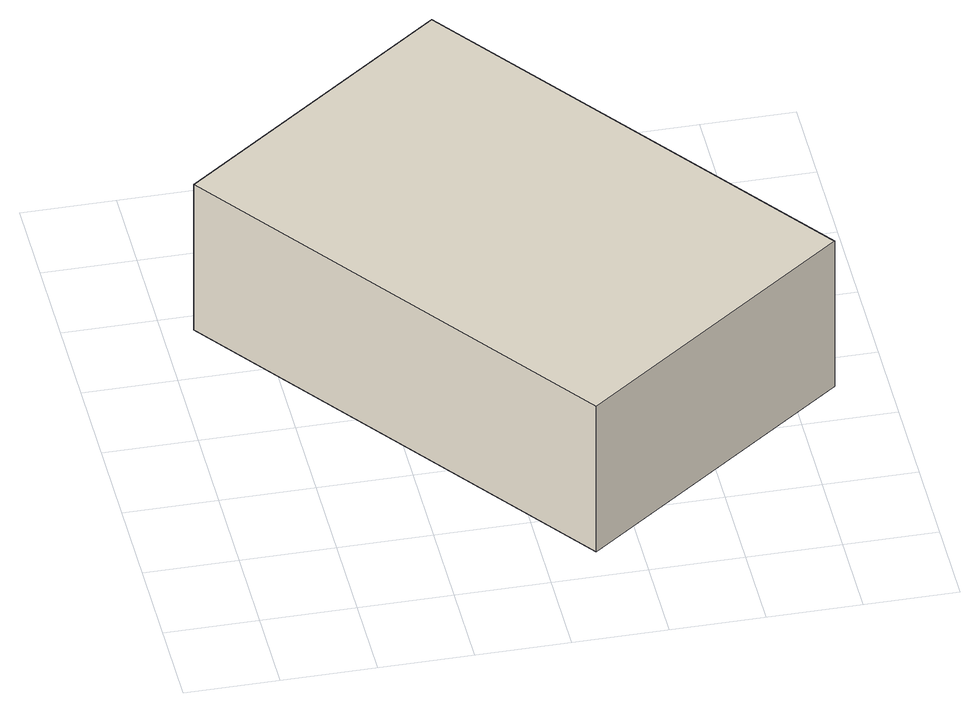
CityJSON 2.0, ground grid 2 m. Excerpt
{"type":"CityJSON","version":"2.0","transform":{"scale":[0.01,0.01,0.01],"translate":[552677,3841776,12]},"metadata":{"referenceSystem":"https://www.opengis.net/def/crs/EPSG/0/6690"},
"CityObjects":{
"building1":{"type":"Building","attributes":{"計測周辺長":35.14,"1/2500図郭":21,"区名":"鶴見区","町丁目名称":"緑地公園","街区番号":2,"class":"3001","usage":"454","measuredHeight":3.7,"storeysAboveGround":2,"BuildingDetailAttribute.buildingRoofEdgeArea":75.62,"BuildingDetailAttribute.buildingStructureType":"601","BuildingDetailAttribute.buildingStructureOrgType":"1","BuildingDetailAttribute.detailedUsage":"1930","BuildingDetailAttribute.specifiedBuildingCoverageRate":0.8,"BuildingDetailAttribute.surveyYear":2017,"BuildingIDAttribute.prefecture":"27","BuildingIDAttribute.city":"27124"},"geometry":[{"type":"Solid","lod":"1","boundaries":[[[[0,1,2,3]],[[2,4,5,3]],[[1,6,4,2]],[[0,7,6,1]],[[3,5,7,0]],[[4,6,7,5]]]]}]}
},
"vertices":[
[65,955,36],[645,1383,36],[1290,508,36],[709,79,36],[1290,508,408],[709,79,408],[645,1383,408],[65,955,408]
]}
